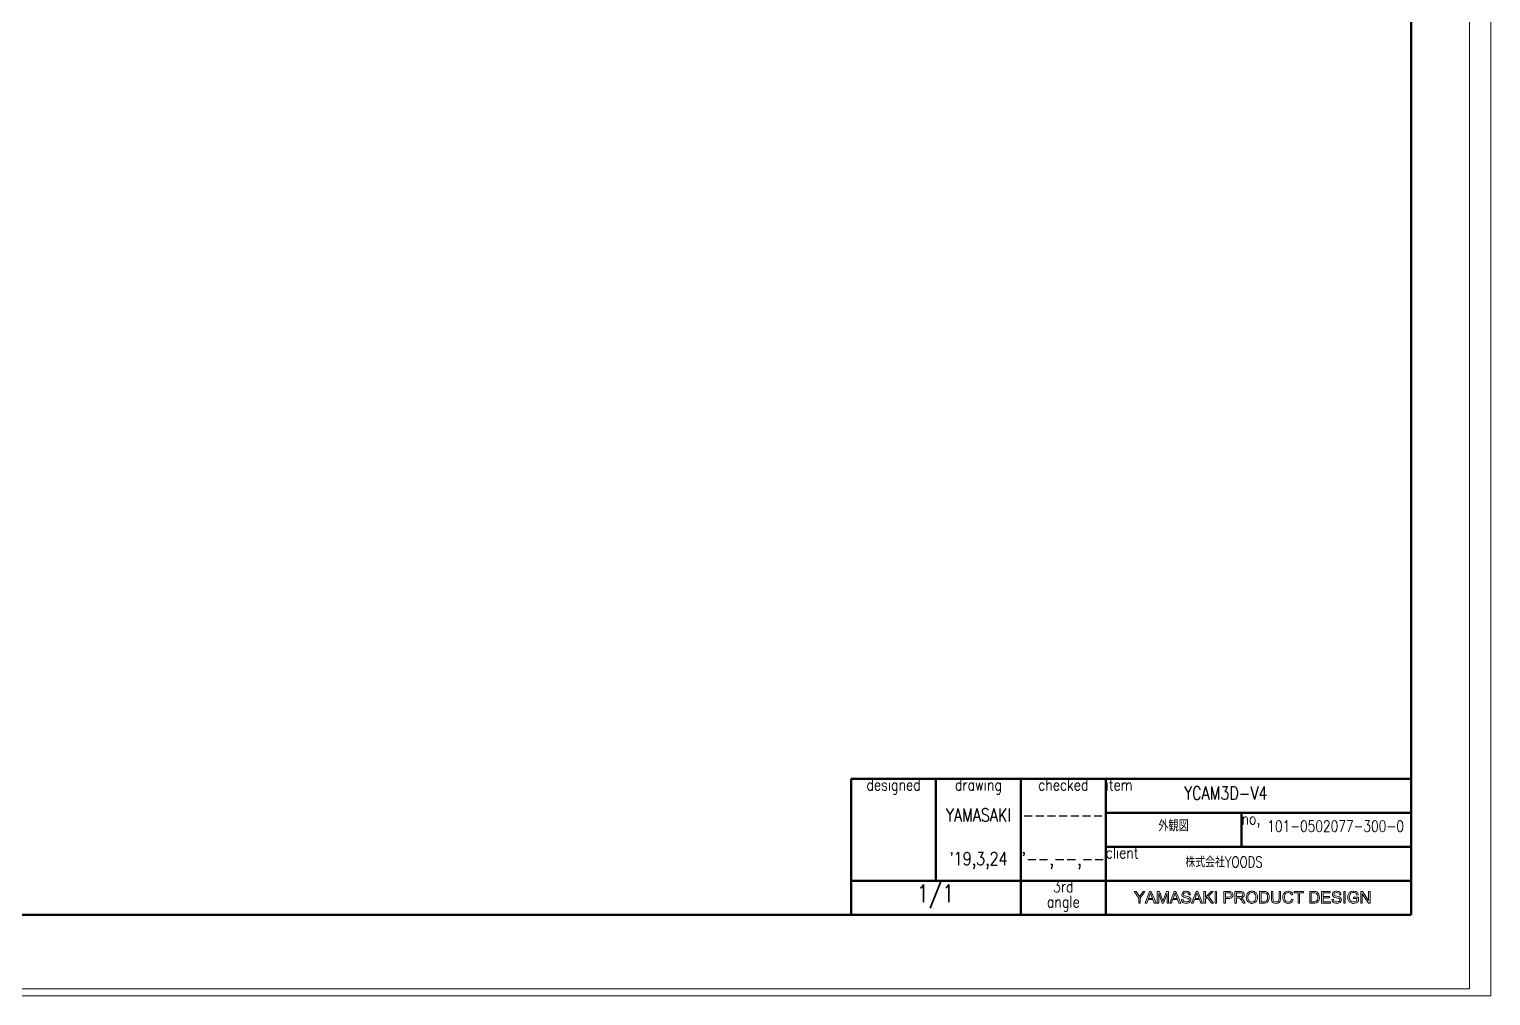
# Model space of a CAD drawing. Extents: x 1.13 to 10.18, y 0.79 to 7.14.
# Drawn here: x 5.657 to 10.183, y 0.794 to 3.786 of the extents above; entities that cross this region are included whole.
import ezdxf

# ---------------------------------------------------------------- set-up
doc = ezdxf.new("R2010")
doc.units = 0
doc.header["$MEASUREMENT"] = 0
doc.linetypes.add('BORDER', pattern=[22, 20, -1, 0, -1])
doc.layers.add('ﾚｲﾔｰ1', color=7, linetype='Continuous')
doc.styles.get("Standard").update_dxf_attribs({"font": 'txt', "bigfont": 'extfont'})

# ---------------------------------------------------------------- blocks, each defined once
blk = doc.blocks.new('CLUMP17')
at = {"layer": 'ﾚｲﾔｰ1', "lineweight": 50}
for p, q in [((2109.91, 968.99), (2127.41, 968.99)), ((2127.41, 968.99), (2144.91, 968.99)), ((2144.91, 968.99), (2162.41, 968.99)), ((2225.41, 968.99), (2162.41, 968.99))]:
    blk.add_line(p, q, dxfattribs=at)
blk = doc.blocks.new('CLUMP41')
at = {"layer": 'ﾚｲﾔｰ1', "lineweight": 50}
for p, q in [((2225.41, 1330.49), (2225.41, 940.99)), ((2225.41, 940.99), (1663.41, 940.99))]:
    blk.add_line(p, q, dxfattribs=at)
blk = doc.blocks.new('CLUMP42')
at = {"layer": 'ﾚｲﾔｰ1', "lineweight": 5}
for q in [(2237.41, 1345.74), (1643.41, 925.74)]:
    blk.add_line((2237.41, 925.74), q, dxfattribs=at)

msp = doc.modelspace()

# ---------------------------------------------------------------- linework, layer by layer
at = {"linetype": 'Continuous', "lineweight": 0}
msp.add_lwpolyline([(1.131417, 0.79375), (10.18275, 0.79375), (10.18275, 7.14375), (1.131417, 7.14375)], close=True, dxfattribs=at)
at = {"layer": 'ﾚｲﾔｰ1', "lineweight": 50, "ltscale": 0.015015}
for p, q in [((8.202047, 1.465076), (8.464802, 1.465076)), ((8.202047, 1.465076), (8.464802, 1.465076)), ((8.202047, 1.465076), (9.936227, 1.465076)), ((8.202047, 1.149771), (8.202047, 1.465076)), ((8.464802, 1.465076), (8.727556, 1.465076)), ((8.464802, 1.465076), (8.727556, 1.465076)), ((8.464802, 1.149771), (8.464802, 1.465076)), ((8.727556, 1.465076), (8.990311, 1.465076)), ((8.727556, 1.465076), (8.990311, 1.465076)), ((8.727556, 1.149771), (8.727556, 1.465076)), ((8.990311, 1.465076), (8.990311, 1.359974)), ((9.936227, 1.465076), (8.990311, 1.465076)), ((9.936227, 1.465076), (8.990311, 1.465076)), ((8.990311, 1.359974), (9.936227, 1.359974)), ((8.990311, 1.359974), (8.990311, 1.254872)), ((9.410718, 1.359974), (8.990311, 1.359974)), ((9.410718, 1.254872), (9.410718, 1.359974)), ((9.410718, 1.359974), (9.410718, 1.254872)), ((9.936227, 1.359974), (9.410718, 1.359974)), ((9.936227, 1.254872), (8.990311, 1.254872)), ((8.990311, 1.254872), (9.410718, 1.254872)), ((8.990311, 1.254872), (8.990311, 1.149771)), ((9.410718, 1.254872), (9.936227, 1.254872)), ((8.727556, 1.149771), (8.202047, 1.149771)), ((8.202047, 1.149771), (8.202047, 1.044669)), ((8.990311, 1.149771), (8.727556, 1.149771)), ((8.727556, 1.044669), (8.727556, 1.149771)), ((8.727556, 1.149771), (8.727556, 1.044669)), ((8.990311, 1.149771), (9.936227, 1.149771)), ((9.936227, 1.149771), (8.990311, 1.149771)), ((8.990311, 1.149771), (8.990311, 1.044669)), ((8.990311, 1.044669), (8.990311, 1.149771)), ((8.202047, 1.044669), (8.727556, 1.044669)), ((8.727556, 1.044669), (8.990311, 1.044669)), ((8.990311, 1.044669), (9.936227, 1.044669))]:
    msp.add_line(p, q, dxfattribs=at)
at = {"layer": 'ﾚｲﾔｰ1', "lineweight": 5, "ltscale": 0.015015}
for p, q in [((9.112349, 1.080398), (9.126327, 1.116795)), ((9.121461, 1.091422), (9.117464, 1.080398)), ((9.136681, 1.091422), (9.121461, 1.091422)), ((9.126327, 1.116795), (9.131517, 1.116795)), ((9.131517, 1.116795), (9.146414, 1.080398)), ((9.140927, 1.080398), (9.136681, 1.091422)), ((9.188623, 1.080398), (9.202601, 1.116795)), ((9.197735, 1.091422), (9.193737, 1.080398)), ((9.212955, 1.091422), (9.197735, 1.091422)), ((9.202601, 1.116795), (9.207791, 1.116795)), ((9.207791, 1.116795), (9.222688, 1.080398)), ((9.217201, 1.080398), (9.212955, 1.091422)), ((9.256455, 1.080398), (9.270433, 1.116795)), ((9.265567, 1.091422), (9.26157, 1.080398)), ((9.280787, 1.091422), (9.265567, 1.091422)), ((9.270433, 1.116795), (9.275623, 1.116795)), ((9.275623, 1.116795), (9.29052, 1.080398)), ((9.285033, 1.080398), (9.280787, 1.091422)), ((9.29417, 1.080398), (9.29417, 1.116795)), ((9.29417, 1.116795), (9.298986, 1.116795)), ((9.298986, 1.098745), (9.317062, 1.116795)), ((9.298986, 1.116795), (9.298986, 1.098745)), ((9.304945, 1.098819), (9.298986, 1.093011)), ((9.298986, 1.093011), (9.298986, 1.080398)), ((9.317906, 1.080398), (9.304945, 1.098819)), ((9.323592, 1.116795), (9.308322, 1.102047)), ((9.308322, 1.102047), (9.324262, 1.080398)), ((9.317062, 1.116795), (9.323592, 1.116795)), ((9.329104, 1.116795), (9.33392, 1.116795)), ((9.329104, 1.080398), (9.329104, 1.116795)), ((9.33392, 1.116795), (9.33392, 1.080398)), ((9.574165, 1.116795), (9.603016, 1.116795)), ((9.574165, 1.1125), (9.574165, 1.116795)), ((9.586157, 1.1125), (9.574165, 1.1125)), ((9.586157, 1.080398), (9.586157, 1.1125)), ((9.590974, 1.1125), (9.590974, 1.080398)), ((9.603016, 1.1125), (9.590974, 1.1125)), ((9.603016, 1.116795), (9.603016, 1.1125)), ((9.658905, 1.116795), (9.685224, 1.116795)), ((9.658905, 1.080398), (9.658905, 1.116795)), ((9.663722, 1.1125), (9.663722, 1.101352)), ((9.685224, 1.1125), (9.663722, 1.1125)), ((9.663722, 1.101352), (9.683858, 1.101352)), ((9.663722, 1.097081), (9.663722, 1.084693)), ((9.683858, 1.097081), (9.663722, 1.097081)), ((9.683858, 1.101352), (9.683858, 1.097081)), ((9.685224, 1.116795), (9.685224, 1.1125)), ((9.727457, 1.116795), (9.732274, 1.116795)), ((9.727457, 1.080398), (9.727457, 1.116795)), ((9.732274, 1.116795), (9.732274, 1.080398)), ((9.780268, 1.080398), (9.780268, 1.116795)), ((9.780268, 1.116795), (9.785209, 1.116795)), ((9.784886, 1.108999), (9.784886, 1.080398)), ((9.804004, 1.080398), (9.784886, 1.108999)), ((9.785209, 1.116795), (9.804327, 1.088219)), ((9.804327, 1.088219), (9.804327, 1.116795)), ((9.804327, 1.116795), (9.808945, 1.116795)), ((9.808945, 1.116795), (9.808945, 1.080398)), ((9.117464, 1.080398), (9.112349, 1.080398)), ((9.146414, 1.080398), (9.140927, 1.080398)), ((9.193737, 1.080398), (9.188623, 1.080398)), ((9.222688, 1.080398), (9.217201, 1.080398)), ((9.26157, 1.080398), (9.256455, 1.080398)), ((9.29052, 1.080398), (9.285033, 1.080398)), ((9.298986, 1.080398), (9.29417, 1.080398)), ((9.324262, 1.080398), (9.317906, 1.080398)), ((9.33392, 1.080398), (9.329104, 1.080398)), ((9.590974, 1.080398), (9.586157, 1.080398)), ((9.686068, 1.080398), (9.658905, 1.080398)), ((9.663722, 1.084693), (9.686068, 1.084693)), ((9.686068, 1.084693), (9.686068, 1.080398)), ((9.732274, 1.080398), (9.727457, 1.080398)), ((9.784886, 1.080398), (9.780268, 1.080398)), ((9.808945, 1.080398), (9.804004, 1.080398))]:
    msp.add_line(p, q, dxfattribs=at)
for points, knots in [([(9.092685, 1.080398), (9.092685, 1.080398), (9.092685, 1.095815), (9.092685, 1.095815), (9.092685, 1.095815), (9.078656, 1.116795), (9.078656, 1.116795), (9.078656, 1.116795), (9.084516, 1.116795), (9.084516, 1.116795), (9.084516, 1.116795), (9.091691, 1.105821), (9.091691, 1.105821), (9.093015, 1.103768), (9.094249, 1.101715), (9.095391, 1.099663), (9.096483, 1.101566), (9.097807, 1.103711), (9.099363, 1.106094), (9.099363, 1.106094), (9.106415, 1.116795), (9.106415, 1.116795), (9.106415, 1.116795), (9.112026, 1.116795), (9.112026, 1.116795), (9.112026, 1.116795), (9.097501, 1.095815), (9.097501, 1.095815), (9.097501, 1.095815), (9.097501, 1.080398), (9.097501, 1.080398), (9.097501, 1.080398), (9.092685, 1.080398), (9.092685, 1.080398)], [0, 0, 0, 0, 0.09090909, 0.09090909, 0.09090909, 0.18181818, 0.18181818, 0.18181818, 0.27272727, 0.27272727, 0.27272727, 0.36363636, 0.36363636, 0.36363636, 0.45454545, 0.45454545, 0.45454545, 0.54545455, 0.54545455, 0.54545455, 0.63636364, 0.63636364, 0.63636364, 0.72727273, 0.72727273, 0.72727273, 0.81818182, 0.81818182, 0.81818182, 0.90909091, 0.90909091, 0.90909091, 1, 1, 1, 1]), ([(9.122851, 1.095343), (9.122851, 1.095343), (9.135191, 1.095343), (9.135191, 1.095343), (9.135191, 1.095343), (9.131393, 1.105424), (9.131393, 1.105424), (9.130233, 1.108485), (9.129372, 1.111001), (9.12881, 1.112972), (9.128346, 1.110638), (9.127693, 1.108319), (9.126849, 1.10602), (9.126849, 1.10602), (9.122851, 1.095343), (9.122851, 1.095343)], [0, 0, 0, 0, 0.2, 0.2, 0.2, 0.4, 0.4, 0.4, 0.6, 0.6, 0.6, 0.8, 0.8, 0.8, 1, 1, 1, 1]), ([(9.150113, 1.080398), (9.150113, 1.080398), (9.150113, 1.116795), (9.150113, 1.116795), (9.150113, 1.116795), (9.157363, 1.116795), (9.157363, 1.116795), (9.157363, 1.116795), (9.165979, 1.091025), (9.165979, 1.091025), (9.166773, 1.088622), (9.167352, 1.086829), (9.167717, 1.085637), (9.16813, 1.086959), (9.168775, 1.088902), (9.169654, 1.091472), (9.169654, 1.091472), (9.178368, 1.116795), (9.178368, 1.116795), (9.178368, 1.116795), (9.184849, 1.116795), (9.184849, 1.116795), (9.184849, 1.116795), (9.184849, 1.080398), (9.184849, 1.080398), (9.184849, 1.080398), (9.180206, 1.080398), (9.180206, 1.080398), (9.180206, 1.080398), (9.180206, 1.110861), (9.180206, 1.110861), (9.180206, 1.110861), (9.169629, 1.080398), (9.169629, 1.080398), (9.169629, 1.080398), (9.165284, 1.080398), (9.165284, 1.080398), (9.165284, 1.080398), (9.154756, 1.111383), (9.154756, 1.111383), (9.154756, 1.111383), (9.154756, 1.080398), (9.154756, 1.080398), (9.154756, 1.080398), (9.150113, 1.080398), (9.150113, 1.080398)], [0, 0, 0, 0, 0.06666667, 0.06666667, 0.06666667, 0.13333333, 0.13333333, 0.13333333, 0.2, 0.2, 0.2, 0.26666667, 0.26666667, 0.26666667, 0.33333333, 0.33333333, 0.33333333, 0.4, 0.4, 0.4, 0.46666667, 0.46666667, 0.46666667, 0.53333333, 0.53333333, 0.53333333, 0.6, 0.6, 0.6, 0.66666667, 0.66666667, 0.66666667, 0.73333333, 0.73333333, 0.73333333, 0.8, 0.8, 0.8, 0.86666667, 0.86666667, 0.86666667, 0.93333333, 0.93333333, 0.93333333, 1, 1, 1, 1]), ([(9.199125, 1.095343), (9.199125, 1.095343), (9.211465, 1.095343), (9.211465, 1.095343), (9.211465, 1.095343), (9.207666, 1.105424), (9.207666, 1.105424), (9.206507, 1.108485), (9.205646, 1.111001), (9.205084, 1.112972), (9.20462, 1.110638), (9.203967, 1.108319), (9.203123, 1.10602), (9.203123, 1.10602), (9.199125, 1.095343), (9.199125, 1.095343)], [0, 0, 0, 0, 0.2, 0.2, 0.2, 0.4, 0.4, 0.4, 0.6, 0.6, 0.6, 0.8, 0.8, 0.8, 1, 1, 1, 1]), ([(9.224898, 1.092092), (9.224898, 1.092092), (9.229441, 1.092489), (9.229441, 1.092489), (9.229655, 1.090665), (9.230157, 1.089175), (9.230943, 1.088008), (9.231729, 1.086841), (9.23295, 1.085897), (9.234606, 1.085177), (9.23626, 1.084457), (9.238122, 1.084097), (9.240192, 1.084097), (9.242029, 1.084097), (9.243651, 1.08437), (9.245058, 1.084917), (9.246464, 1.085463), (9.247512, 1.086208), (9.248199, 1.087164), (9.248885, 1.088113), (9.24923, 1.08915), (9.24923, 1.09028), (9.24923, 1.091422), (9.248898, 1.092415), (9.248237, 1.093272), (9.247574, 1.094122), (9.246481, 1.094837), (9.244959, 1.095418), (9.243982, 1.095798), (9.241821, 1.096389), (9.238479, 1.097193), (9.235135, 1.097995), (9.232793, 1.098753), (9.231452, 1.099465), (9.229714, 1.100374), (9.228419, 1.101504), (9.227567, 1.102854), (9.226713, 1.104202), (9.226288, 1.105712), (9.226288, 1.107385), (9.226288, 1.109222), (9.226809, 1.110939), (9.227852, 1.112537), (9.228895, 1.114134), (9.230417, 1.115346), (9.232421, 1.116175), (9.234422, 1.117002), (9.236649, 1.117416), (9.2391, 1.117416), (9.241797, 1.117416), (9.244177, 1.116981), (9.246238, 1.116112), (9.248299, 1.115243), (9.249883, 1.113965), (9.250993, 1.112276), (9.252101, 1.110588), (9.252696, 1.108676), (9.25278, 1.106541), (9.25278, 1.106541), (9.248162, 1.106193), (9.248162, 1.106193), (9.247914, 1.108493), (9.247073, 1.110231), (9.245642, 1.111407), (9.24421, 1.112582), (9.242095, 1.11317), (9.239298, 1.11317), (9.236384, 1.11317), (9.234261, 1.112636), (9.23293, 1.111569), (9.231597, 1.110501), (9.230931, 1.109213), (9.230931, 1.107708), (9.230931, 1.1064), (9.231403, 1.105324), (9.232346, 1.10448), (9.233273, 1.103636), (9.235693, 1.10277), (9.239609, 1.101886), (9.243522, 1.101), (9.246208, 1.100225), (9.247665, 1.099564), (9.249784, 1.098586), (9.251348, 1.09735), (9.252358, 1.095852), (9.253367, 1.094353), (9.253873, 1.092626), (9.253873, 1.090677), (9.253873, 1.08874), (9.253317, 1.086915), (9.252209, 1.085202), (9.2511, 1.083489), (9.249506, 1.082155), (9.24743, 1.081205), (9.245352, 1.080252), (9.243013, 1.079777), (9.240415, 1.079777), (9.237121, 1.079777), (9.23436, 1.080255), (9.232135, 1.081217), (9.229908, 1.082173), (9.228163, 1.083619), (9.226896, 1.08555), (9.22563, 1.087474), (9.224963, 1.089659), (9.224898, 1.092092)], [0, 0, 0, 0, 0.02857143, 0.02857143, 0.02857143, 0.05714286, 0.05714286, 0.05714286, 0.08571429, 0.08571429, 0.08571429, 0.11428571, 0.11428571, 0.11428571, 0.14285714, 0.14285714, 0.14285714, 0.17142857, 0.17142857, 0.17142857, 0.2, 0.2, 0.2, 0.22857143, 0.22857143, 0.22857143, 0.25714286, 0.25714286, 0.25714286, 0.28571429, 0.28571429, 0.28571429, 0.31428571, 0.31428571, 0.31428571, 0.34285714, 0.34285714, 0.34285714, 0.37142857, 0.37142857, 0.37142857, 0.4, 0.4, 0.4, 0.42857143, 0.42857143, 0.42857143, 0.45714286, 0.45714286, 0.45714286, 0.48571429, 0.48571429, 0.48571429, 0.51428571, 0.51428571, 0.51428571, 0.54285714, 0.54285714, 0.54285714, 0.57142857, 0.57142857, 0.57142857, 0.6, 0.6, 0.6, 0.62857143, 0.62857143, 0.62857143, 0.65714286, 0.65714286, 0.65714286, 0.68571429, 0.68571429, 0.68571429, 0.71428571, 0.71428571, 0.71428571, 0.74285714, 0.74285714, 0.74285714, 0.77142857, 0.77142857, 0.77142857, 0.8, 0.8, 0.8, 0.82857143, 0.82857143, 0.82857143, 0.85714286, 0.85714286, 0.85714286, 0.88571429, 0.88571429, 0.88571429, 0.91428571, 0.91428571, 0.91428571, 0.94285714, 0.94285714, 0.94285714, 0.97142857, 0.97142857, 0.97142857, 1, 1, 1, 1]), ([(9.266957, 1.095343), (9.266957, 1.095343), (9.279297, 1.095343), (9.279297, 1.095343), (9.279297, 1.095343), (9.275498, 1.105424), (9.275498, 1.105424), (9.274339, 1.108485), (9.273478, 1.111001), (9.272916, 1.112972), (9.272452, 1.110638), (9.271799, 1.108319), (9.270955, 1.10602), (9.270955, 1.10602), (9.266957, 1.095343), (9.266957, 1.095343)], [0, 0, 0, 0, 0.2, 0.2, 0.2, 0.4, 0.4, 0.4, 0.6, 0.6, 0.6, 0.8, 0.8, 0.8, 1, 1, 1, 1]), ([(9.356539, 1.080398), (9.356539, 1.080398), (9.356539, 1.116795), (9.356539, 1.116795), (9.356539, 1.116795), (9.37027, 1.116795), (9.37027, 1.116795), (9.372686, 1.116795), (9.374531, 1.116679), (9.375807, 1.116448), (9.377594, 1.11615), (9.379092, 1.115582), (9.380301, 1.114747), (9.381508, 1.11391), (9.382481, 1.112739), (9.383218, 1.111234), (9.383953, 1.109727), (9.384323, 1.108071), (9.384323, 1.106268), (9.384323, 1.103172), (9.383337, 1.100553), (9.381368, 1.09841), (9.379397, 1.096265), (9.375839, 1.095194), (9.370692, 1.095194), (9.370692, 1.095194), (9.361356, 1.095194), (9.361356, 1.095194), (9.361356, 1.095194), (9.361356, 1.080398), (9.361356, 1.080398), (9.361356, 1.080398), (9.356539, 1.080398), (9.356539, 1.080398)], [0, 0, 0, 0, 0.09090909, 0.09090909, 0.09090909, 0.18181818, 0.18181818, 0.18181818, 0.27272727, 0.27272727, 0.27272727, 0.36363636, 0.36363636, 0.36363636, 0.45454545, 0.45454545, 0.45454545, 0.54545455, 0.54545455, 0.54545455, 0.63636364, 0.63636364, 0.63636364, 0.72727273, 0.72727273, 0.72727273, 0.81818182, 0.81818182, 0.81818182, 0.90909091, 0.90909091, 0.90909091, 1, 1, 1, 1]), ([(9.361356, 1.09949), (9.361356, 1.09949), (9.370766, 1.09949), (9.370766, 1.09949), (9.373878, 1.09949), (9.376087, 1.100068), (9.377396, 1.101228), (9.378702, 1.102385), (9.379357, 1.104016), (9.379357, 1.106119), (9.379357, 1.107641), (9.378972, 1.108945), (9.378203, 1.110029), (9.377433, 1.111113), (9.376418, 1.11183), (9.375161, 1.112177), (9.374349, 1.112391), (9.372852, 1.1125), (9.370667, 1.1125), (9.370667, 1.1125), (9.361356, 1.1125), (9.361356, 1.1125), (9.361356, 1.1125), (9.361356, 1.09949), (9.361356, 1.09949)], [0, 0, 0, 0, 0.125, 0.125, 0.125, 0.25, 0.25, 0.25, 0.375, 0.375, 0.375, 0.5, 0.5, 0.5, 0.625, 0.625, 0.625, 0.75, 0.75, 0.75, 0.875, 0.875, 0.875, 1, 1, 1, 1]), ([(9.39053, 1.080398), (9.39053, 1.080398), (9.39053, 1.116795), (9.39053, 1.116795), (9.39053, 1.116795), (9.40667, 1.116795), (9.40667, 1.116795), (9.40991, 1.116795), (9.412381, 1.116468), (9.414069, 1.115815), (9.415758, 1.11516), (9.417104, 1.114005), (9.418116, 1.112351), (9.419122, 1.110695), (9.419631, 1.108866), (9.419631, 1.106864), (9.419631, 1.104282), (9.418793, 1.102104), (9.417123, 1.100334), (9.415447, 1.098562), (9.412865, 1.097437), (9.409377, 1.096957), (9.410649, 1.096344), (9.411617, 1.09574), (9.412281, 1.095145), (9.413684, 1.093854), (9.415019, 1.092241), (9.416279, 1.090305), (9.416279, 1.090305), (9.42261, 1.080398), (9.42261, 1.080398), (9.42261, 1.080398), (9.416552, 1.080398), (9.416552, 1.080398), (9.416552, 1.080398), (9.411735, 1.087971), (9.411735, 1.087971), (9.410326, 1.090156), (9.409165, 1.091825), (9.408259, 1.092986), (9.407347, 1.094142), (9.406534, 1.094954), (9.405814, 1.095418), (9.405094, 1.09588), (9.404361, 1.096203), (9.403616, 1.096386), (9.40307, 1.096501), (9.402176, 1.09656), (9.400935, 1.09656), (9.400935, 1.09656), (9.395347, 1.09656), (9.395347, 1.09656), (9.395347, 1.09656), (9.395347, 1.080398), (9.395347, 1.080398), (9.395347, 1.080398), (9.39053, 1.080398), (9.39053, 1.080398)], [0, 0, 0, 0, 0.05263158, 0.05263158, 0.05263158, 0.10526316, 0.10526316, 0.10526316, 0.15789474, 0.15789474, 0.15789474, 0.21052632, 0.21052632, 0.21052632, 0.26315789, 0.26315789, 0.26315789, 0.31578947, 0.31578947, 0.31578947, 0.36842105, 0.36842105, 0.36842105, 0.42105263, 0.42105263, 0.42105263, 0.47368421, 0.47368421, 0.47368421, 0.52631579, 0.52631579, 0.52631579, 0.57894737, 0.57894737, 0.57894737, 0.63157895, 0.63157895, 0.63157895, 0.68421053, 0.68421053, 0.68421053, 0.73684211, 0.73684211, 0.73684211, 0.78947368, 0.78947368, 0.78947368, 0.84210526, 0.84210526, 0.84210526, 0.89473684, 0.89473684, 0.89473684, 0.94736842, 0.94736842, 0.94736842, 1, 1, 1, 1]), ([(9.395347, 1.100731), (9.395347, 1.100731), (9.405702, 1.100731), (9.405702, 1.100731), (9.407899, 1.100731), (9.409625, 1.100958), (9.410866, 1.101414), (9.412108, 1.101869), (9.413051, 1.102596), (9.413697, 1.103599), (9.414342, 1.1046), (9.414665, 1.105688), (9.414665, 1.106864), (9.414665, 1.108585), (9.414038, 1.11), (9.41279, 1.111109), (9.411537, 1.112217), (9.409563, 1.112773), (9.406869, 1.112773), (9.406869, 1.112773), (9.395347, 1.112773), (9.395347, 1.112773), (9.395347, 1.112773), (9.395347, 1.100731), (9.395347, 1.100731)], [0, 0, 0, 0, 0.125, 0.125, 0.125, 0.25, 0.25, 0.25, 0.375, 0.375, 0.375, 0.5, 0.5, 0.5, 0.625, 0.625, 0.625, 0.75, 0.75, 0.75, 0.875, 0.875, 0.875, 1, 1, 1, 1]), ([(9.425714, 1.098124), (9.425714, 1.104165), (9.427334, 1.108895), (9.43058, 1.112314), (9.43382, 1.115731), (9.43801, 1.117441), (9.443144, 1.117441), (9.446502, 1.117441), (9.449531, 1.116637), (9.452231, 1.115032), (9.454925, 1.113426), (9.456986, 1.111187), (9.458401, 1.108316), (9.459816, 1.105444), (9.460524, 1.102187), (9.460524, 1.098546), (9.460524, 1.094854), (9.459779, 1.091552), (9.458289, 1.088641), (9.456799, 1.085724), (9.454689, 1.08352), (9.451958, 1.082024), (9.449227, 1.080522), (9.446278, 1.079777), (9.443119, 1.079777), (9.439692, 1.079777), (9.436626, 1.080603), (9.433932, 1.08226), (9.431232, 1.083911), (9.42919, 1.086171), (9.427799, 1.089038), (9.426409, 1.0919), (9.425714, 1.094929), (9.425714, 1.098124)], [0, 0, 0, 0, 0.09090909, 0.09090909, 0.09090909, 0.18181818, 0.18181818, 0.18181818, 0.27272727, 0.27272727, 0.27272727, 0.36363636, 0.36363636, 0.36363636, 0.45454545, 0.45454545, 0.45454545, 0.54545455, 0.54545455, 0.54545455, 0.63636364, 0.63636364, 0.63636364, 0.72727273, 0.72727273, 0.72727273, 0.81818182, 0.81818182, 0.81818182, 0.90909091, 0.90909091, 0.90909091, 1, 1, 1, 1]), ([(9.43068, 1.09805), (9.43068, 1.093663), (9.431859, 1.090205), (9.434218, 1.087685), (9.436576, 1.085159), (9.439531, 1.083899), (9.443094, 1.083899), (9.446719, 1.083899), (9.449698, 1.085171), (9.452045, 1.087722), (9.454385, 1.090267), (9.455558, 1.093886), (9.455558, 1.098571), (9.455558, 1.101533), (9.455055, 1.10412), (9.454056, 1.10633), (9.45305, 1.10854), (9.451585, 1.110253), (9.449661, 1.111469), (9.447731, 1.112686), (9.445564, 1.113294), (9.443168, 1.113294), (9.439754, 1.113294), (9.436825, 1.112123), (9.434367, 1.109781), (9.431909, 1.107438), (9.43068, 1.103527), (9.43068, 1.09805)], [0, 0, 0, 0, 0.11111111, 0.11111111, 0.11111111, 0.22222222, 0.22222222, 0.22222222, 0.33333333, 0.33333333, 0.33333333, 0.44444444, 0.44444444, 0.44444444, 0.55555556, 0.55555556, 0.55555556, 0.66666667, 0.66666667, 0.66666667, 0.77777778, 0.77777778, 0.77777778, 0.88888889, 0.88888889, 0.88888889, 1, 1, 1, 1]), ([(9.466731, 1.080398), (9.466731, 1.080398), (9.466731, 1.116795), (9.466731, 1.116795), (9.466731, 1.116795), (9.479269, 1.116795), (9.479269, 1.116795), (9.4821, 1.116795), (9.48426, 1.116621), (9.48575, 1.116274), (9.487835, 1.115793), (9.489611, 1.114924), (9.491088, 1.113667), (9.493006, 1.112044), (9.49444, 1.10997), (9.495396, 1.107447), (9.496345, 1.104922), (9.496823, 1.102038), (9.496823, 1.098794), (9.496823, 1.096029), (9.496501, 1.093582), (9.495855, 1.091447), (9.495209, 1.089311), (9.494378, 1.087542), (9.493372, 1.086146), (9.49236, 1.084743), (9.491255, 1.083644), (9.490057, 1.082844), (9.488853, 1.082037), (9.487407, 1.081428), (9.485712, 1.081019), (9.484012, 1.080603), (9.482063, 1.080398), (9.479865, 1.080398), (9.479865, 1.080398), (9.466731, 1.080398), (9.466731, 1.080398)], [0, 0, 0, 0, 0.08333333, 0.08333333, 0.08333333, 0.16666667, 0.16666667, 0.16666667, 0.25, 0.25, 0.25, 0.33333333, 0.33333333, 0.33333333, 0.41666667, 0.41666667, 0.41666667, 0.5, 0.5, 0.5, 0.58333333, 0.58333333, 0.58333333, 0.66666667, 0.66666667, 0.66666667, 0.75, 0.75, 0.75, 0.83333333, 0.83333333, 0.83333333, 0.91666667, 0.91666667, 0.91666667, 1, 1, 1, 1]), ([(9.471548, 1.084693), (9.471548, 1.084693), (9.479319, 1.084693), (9.479319, 1.084693), (9.481715, 1.084693), (9.483602, 1.084917), (9.484968, 1.085364), (9.486333, 1.085811), (9.487419, 1.086437), (9.488233, 1.087251), (9.489375, 1.088393), (9.490262, 1.089926), (9.490902, 1.091856), (9.491535, 1.093782), (9.491858, 1.096121), (9.491858, 1.098869), (9.491858, 1.102675), (9.491231, 1.105601), (9.489983, 1.107646), (9.488729, 1.10969), (9.487215, 1.11106), (9.485427, 1.111755), (9.484136, 1.112252), (9.482056, 1.1125), (9.479195, 1.1125), (9.479195, 1.1125), (9.471548, 1.1125), (9.471548, 1.1125), (9.471548, 1.1125), (9.471548, 1.084693), (9.471548, 1.084693)], [0, 0, 0, 0, 0.1, 0.1, 0.1, 0.2, 0.2, 0.2, 0.3, 0.3, 0.3, 0.4, 0.4, 0.4, 0.5, 0.5, 0.5, 0.6, 0.6, 0.6, 0.7, 0.7, 0.7, 0.8, 0.8, 0.8, 0.9, 0.9, 0.9, 1, 1, 1, 1]), ([(9.527338, 1.116795), (9.527338, 1.116795), (9.532155, 1.116795), (9.532155, 1.116795), (9.532155, 1.116795), (9.532155, 1.095765), (9.532155, 1.095765), (9.532155, 1.092105), (9.531739, 1.0892), (9.530913, 1.087052), (9.530081, 1.084898), (9.528592, 1.083148), (9.526432, 1.081801), (9.524271, 1.080448), (9.521435, 1.079777), (9.517928, 1.079777), (9.514514, 1.079777), (9.511727, 1.080364), (9.50956, 1.08154), (9.507388, 1.082713), (9.505842, 1.084414), (9.504917, 1.086642), (9.503986, 1.088864), (9.503527, 1.091906), (9.503527, 1.095765), (9.503527, 1.095765), (9.503527, 1.116795), (9.503527, 1.116795), (9.503527, 1.116795), (9.508344, 1.116795), (9.508344, 1.116795), (9.508344, 1.116795), (9.508344, 1.09579), (9.508344, 1.09579), (9.508344, 1.092626), (9.508636, 1.090298), (9.509225, 1.088802), (9.509809, 1.0873), (9.510821, 1.086146), (9.512254, 1.085339), (9.513682, 1.084526), (9.515432, 1.084122), (9.517506, 1.084122), (9.521044, 1.084122), (9.52357, 1.084923), (9.525078, 1.086531), (9.526581, 1.088132), (9.527338, 1.091223), (9.527338, 1.09579), (9.527338, 1.09579), (9.527338, 1.116795), (9.527338, 1.116795)], [0, 0, 0, 0, 0.05882353, 0.05882353, 0.05882353, 0.11764706, 0.11764706, 0.11764706, 0.17647059, 0.17647059, 0.17647059, 0.23529412, 0.23529412, 0.23529412, 0.29411765, 0.29411765, 0.29411765, 0.35294118, 0.35294118, 0.35294118, 0.41176471, 0.41176471, 0.41176471, 0.47058824, 0.47058824, 0.47058824, 0.52941176, 0.52941176, 0.52941176, 0.58823529, 0.58823529, 0.58823529, 0.64705882, 0.64705882, 0.64705882, 0.70588235, 0.70588235, 0.70588235, 0.76470588, 0.76470588, 0.76470588, 0.82352941, 0.82352941, 0.82352941, 0.88235294, 0.88235294, 0.88235294, 0.94117647, 0.94117647, 0.94117647, 1, 1, 1, 1]), ([(9.566145, 1.09316), (9.566145, 1.09316), (9.570962, 1.091943), (9.570962, 1.091943), (9.56995, 1.087983), (9.568131, 1.084966), (9.565512, 1.082893), (9.562886, 1.080814), (9.559677, 1.079777), (9.555891, 1.079777), (9.551968, 1.079777), (9.548777, 1.080572), (9.546319, 1.082173), (9.543861, 1.083768), (9.541987, 1.086084), (9.540708, 1.089113), (9.539423, 1.092142), (9.538784, 1.095393), (9.538784, 1.098869), (9.538784, 1.102658), (9.539504, 1.105965), (9.540956, 1.108788), (9.542403, 1.111609), (9.544463, 1.113754), (9.547139, 1.115219), (9.549808, 1.116684), (9.55275, 1.117416), (9.555965, 1.117416), (9.559603, 1.117416), (9.562669, 1.116488), (9.565152, 1.114635), (9.567635, 1.112781), (9.56936, 1.110174), (9.570341, 1.106814), (9.570341, 1.106814), (9.565599, 1.105697), (9.565599, 1.105697), (9.564755, 1.108344), (9.563526, 1.110273), (9.561924, 1.111482), (9.560317, 1.112689), (9.558299, 1.113294), (9.555866, 1.113294), (9.553067, 1.113294), (9.550726, 1.112624), (9.548852, 1.111283), (9.546971, 1.109943), (9.545649, 1.108142), (9.544892, 1.105883), (9.544128, 1.103624), (9.54375, 1.101293), (9.54375, 1.098894), (9.54375, 1.095798), (9.544197, 1.093098), (9.545103, 1.090789), (9.546003, 1.08848), (9.547406, 1.086754), (9.549311, 1.085612), (9.551211, 1.08447), (9.553271, 1.083899), (9.555494, 1.083899), (9.558188, 1.083899), (9.560472, 1.084675), (9.562346, 1.086233), (9.564215, 1.087784), (9.565481, 1.090094), (9.566145, 1.09316)], [0, 0, 0, 0, 0.04545455, 0.04545455, 0.04545455, 0.09090909, 0.09090909, 0.09090909, 0.13636364, 0.13636364, 0.13636364, 0.18181818, 0.18181818, 0.18181818, 0.22727273, 0.22727273, 0.22727273, 0.27272727, 0.27272727, 0.27272727, 0.31818182, 0.31818182, 0.31818182, 0.36363636, 0.36363636, 0.36363636, 0.40909091, 0.40909091, 0.40909091, 0.45454545, 0.45454545, 0.45454545, 0.5, 0.5, 0.5, 0.54545455, 0.54545455, 0.54545455, 0.59090909, 0.59090909, 0.59090909, 0.63636364, 0.63636364, 0.63636364, 0.68181818, 0.68181818, 0.68181818, 0.72727273, 0.72727273, 0.72727273, 0.77272727, 0.77272727, 0.77272727, 0.81818182, 0.81818182, 0.81818182, 0.86363636, 0.86363636, 0.86363636, 0.90909091, 0.90909091, 0.90909091, 0.95454545, 0.95454545, 0.95454545, 1, 1, 1, 1]), ([(9.622084, 1.080398), (9.622084, 1.080398), (9.622084, 1.116795), (9.622084, 1.116795), (9.622084, 1.116795), (9.634623, 1.116795), (9.634623, 1.116795), (9.637453, 1.116795), (9.639613, 1.116621), (9.641103, 1.116274), (9.643189, 1.115793), (9.644964, 1.114924), (9.646441, 1.113667), (9.648359, 1.112044), (9.649793, 1.10997), (9.650749, 1.107447), (9.651699, 1.104922), (9.652177, 1.102038), (9.652177, 1.098794), (9.652177, 1.096029), (9.651854, 1.093582), (9.651208, 1.091447), (9.650563, 1.089311), (9.649731, 1.087542), (9.648725, 1.086146), (9.647714, 1.084743), (9.646609, 1.083644), (9.645411, 1.082844), (9.644207, 1.082037), (9.64276, 1.081428), (9.641066, 1.081019), (9.639365, 1.080603), (9.637416, 1.080398), (9.635219, 1.080398), (9.635219, 1.080398), (9.622084, 1.080398), (9.622084, 1.080398)], [0, 0, 0, 0, 0.08333333, 0.08333333, 0.08333333, 0.16666667, 0.16666667, 0.16666667, 0.25, 0.25, 0.25, 0.33333333, 0.33333333, 0.33333333, 0.41666667, 0.41666667, 0.41666667, 0.5, 0.5, 0.5, 0.58333333, 0.58333333, 0.58333333, 0.66666667, 0.66666667, 0.66666667, 0.75, 0.75, 0.75, 0.83333333, 0.83333333, 0.83333333, 0.91666667, 0.91666667, 0.91666667, 1, 1, 1, 1]), ([(9.626901, 1.084693), (9.626901, 1.084693), (9.634672, 1.084693), (9.634672, 1.084693), (9.637068, 1.084693), (9.638955, 1.084917), (9.640321, 1.085364), (9.641687, 1.085811), (9.642773, 1.086437), (9.643586, 1.087251), (9.644728, 1.088393), (9.645616, 1.089926), (9.646255, 1.091856), (9.646888, 1.093782), (9.647211, 1.096121), (9.647211, 1.098869), (9.647211, 1.102675), (9.646584, 1.105601), (9.645336, 1.107646), (9.644083, 1.10969), (9.642568, 1.11106), (9.64078, 1.111755), (9.639489, 1.112252), (9.63741, 1.1125), (9.634548, 1.1125), (9.634548, 1.1125), (9.626901, 1.1125), (9.626901, 1.1125), (9.626901, 1.1125), (9.626901, 1.084693), (9.626901, 1.084693)], [0, 0, 0, 0, 0.1, 0.1, 0.1, 0.2, 0.2, 0.2, 0.3, 0.3, 0.3, 0.4, 0.4, 0.4, 0.5, 0.5, 0.5, 0.6, 0.6, 0.6, 0.7, 0.7, 0.7, 0.8, 0.8, 0.8, 0.9, 0.9, 0.9, 1, 1, 1, 1]), ([(9.691083, 1.092092), (9.691083, 1.092092), (9.695627, 1.092489), (9.695627, 1.092489), (9.695838, 1.090665), (9.696341, 1.089175), (9.697129, 1.088008), (9.697911, 1.086841), (9.699134, 1.085897), (9.700791, 1.085177), (9.702442, 1.084457), (9.704305, 1.084097), (9.706378, 1.084097), (9.708215, 1.084097), (9.709835, 1.08437), (9.711244, 1.084917), (9.712647, 1.085463), (9.713696, 1.086208), (9.714385, 1.087164), (9.715068, 1.088113), (9.715415, 1.08915), (9.715415, 1.09028), (9.715415, 1.091422), (9.71508, 1.092415), (9.714422, 1.093272), (9.713758, 1.094122), (9.712666, 1.094837), (9.711145, 1.095418), (9.710164, 1.095798), (9.708004, 1.096389), (9.704665, 1.097193), (9.701319, 1.097995), (9.698979, 1.098753), (9.697638, 1.099465), (9.6959, 1.100374), (9.694603, 1.101504), (9.693752, 1.102854), (9.692896, 1.104202), (9.692474, 1.105712), (9.692474, 1.107385), (9.692474, 1.109222), (9.692995, 1.110939), (9.694038, 1.112537), (9.695081, 1.114134), (9.696601, 1.115346), (9.698606, 1.116175), (9.700605, 1.117002), (9.702833, 1.117416), (9.705285, 1.117416), (9.707979, 1.117416), (9.710363, 1.116981), (9.712424, 1.116112), (9.714484, 1.115243), (9.716067, 1.113965), (9.717178, 1.112276), (9.718283, 1.110588), (9.718879, 1.108676), (9.718966, 1.106541), (9.718966, 1.106541), (9.714348, 1.106193), (9.714348, 1.106193), (9.7141, 1.108493), (9.713255, 1.110231), (9.711828, 1.111407), (9.710394, 1.112582), (9.708277, 1.11317), (9.705484, 1.11317), (9.702567, 1.11317), (9.700444, 1.112636), (9.699115, 1.111569), (9.697781, 1.110501), (9.697117, 1.109213), (9.697117, 1.107708), (9.697117, 1.1064), (9.697588, 1.105324), (9.698532, 1.10448), (9.699457, 1.103636), (9.701878, 1.10277), (9.705794, 1.101886), (9.709705, 1.101), (9.712393, 1.100225), (9.713851, 1.099564), (9.715968, 1.098586), (9.717532, 1.09735), (9.718544, 1.095852), (9.719549, 1.094353), (9.720058, 1.092626), (9.720058, 1.090677), (9.720058, 1.08874), (9.7195, 1.086915), (9.718395, 1.085202), (9.717284, 1.083489), (9.715689, 1.082155), (9.713615, 1.081205), (9.711536, 1.080252), (9.709196, 1.079777), (9.706601, 1.079777), (9.703305, 1.079777), (9.700543, 1.080255), (9.698321, 1.081217), (9.696092, 1.082173), (9.694348, 1.083619), (9.693082, 1.08555), (9.691816, 1.087474), (9.691145, 1.089659), (9.691083, 1.092092)], [0, 0, 0, 0, 0.02857143, 0.02857143, 0.02857143, 0.05714286, 0.05714286, 0.05714286, 0.08571429, 0.08571429, 0.08571429, 0.11428571, 0.11428571, 0.11428571, 0.14285714, 0.14285714, 0.14285714, 0.17142857, 0.17142857, 0.17142857, 0.2, 0.2, 0.2, 0.22857143, 0.22857143, 0.22857143, 0.25714286, 0.25714286, 0.25714286, 0.28571429, 0.28571429, 0.28571429, 0.31428571, 0.31428571, 0.31428571, 0.34285714, 0.34285714, 0.34285714, 0.37142857, 0.37142857, 0.37142857, 0.4, 0.4, 0.4, 0.42857143, 0.42857143, 0.42857143, 0.45714286, 0.45714286, 0.45714286, 0.48571429, 0.48571429, 0.48571429, 0.51428571, 0.51428571, 0.51428571, 0.54285714, 0.54285714, 0.54285714, 0.57142857, 0.57142857, 0.57142857, 0.6, 0.6, 0.6, 0.62857143, 0.62857143, 0.62857143, 0.65714286, 0.65714286, 0.65714286, 0.68571429, 0.68571429, 0.68571429, 0.71428571, 0.71428571, 0.71428571, 0.74285714, 0.74285714, 0.74285714, 0.77142857, 0.77142857, 0.77142857, 0.8, 0.8, 0.8, 0.82857143, 0.82857143, 0.82857143, 0.85714286, 0.85714286, 0.85714286, 0.88571429, 0.88571429, 0.88571429, 0.91428571, 0.91428571, 0.91428571, 0.94285714, 0.94285714, 0.94285714, 0.97142857, 0.97142857, 0.97142857, 1, 1, 1, 1]), ([(9.757798, 1.094673), (9.757798, 1.094673), (9.757798, 1.098943), (9.757798, 1.098943), (9.757798, 1.098943), (9.773217, 1.098968), (9.773217, 1.098968), (9.773217, 1.098968), (9.773217, 1.085463), (9.773217, 1.085463), (9.770846, 1.083576), (9.768406, 1.082155), (9.765892, 1.081205), (9.763372, 1.080252), (9.76079, 1.079777), (9.758146, 1.079777), (9.75457, 1.079777), (9.751318, 1.080541), (9.7484, 1.082074), (9.745477, 1.083601), (9.743273, 1.085817), (9.741784, 1.088716), (9.740294, 1.091608), (9.739549, 1.094847), (9.739549, 1.098422), (9.739549, 1.101963), (9.740288, 1.10527), (9.741771, 1.108341), (9.743248, 1.111411), (9.745384, 1.113692), (9.748165, 1.115181), (9.750945, 1.116671), (9.754148, 1.117416), (9.757773, 1.117416), (9.760405, 1.117416), (9.762782, 1.116989), (9.764912, 1.116137), (9.767034, 1.115284), (9.768704, 1.114097), (9.769915, 1.112574), (9.771119, 1.111051), (9.772037, 1.109064), (9.77267, 1.106615), (9.77267, 1.106615), (9.768325, 1.105424), (9.768325, 1.105424), (9.767779, 1.107277), (9.767096, 1.108734), (9.76629, 1.109794), (9.765476, 1.110852), (9.764316, 1.111701), (9.762813, 1.112338), (9.761305, 1.112975), (9.759635, 1.113294), (9.757798, 1.113294), (9.755595, 1.113294), (9.753689, 1.112959), (9.752087, 1.112289), (9.75048, 1.111618), (9.749183, 1.110737), (9.748202, 1.109645), (9.747215, 1.108552), (9.746451, 1.107351), (9.745905, 1.106044), (9.744974, 1.103793), (9.744515, 1.101352), (9.744515, 1.09872), (9.744515, 1.095475), (9.745073, 1.092763), (9.746191, 1.090578), (9.747308, 1.088393), (9.748934, 1.086766), (9.75107, 1.085711), (9.753205, 1.08465), (9.75547, 1.084122), (9.757873, 1.084122), (9.759958, 1.084122), (9.761994, 1.084519), (9.76398, 1.085326), (9.765967, 1.086127), (9.767469, 1.086984), (9.768499, 1.087896), (9.768499, 1.087896), (9.768499, 1.094673), (9.768499, 1.094673), (9.768499, 1.094673), (9.757798, 1.094673), (9.757798, 1.094673)], [0, 0, 0, 0, 0.03448276, 0.03448276, 0.03448276, 0.06896552, 0.06896552, 0.06896552, 0.10344828, 0.10344828, 0.10344828, 0.13793103, 0.13793103, 0.13793103, 0.17241379, 0.17241379, 0.17241379, 0.20689655, 0.20689655, 0.20689655, 0.24137931, 0.24137931, 0.24137931, 0.27586207, 0.27586207, 0.27586207, 0.31034483, 0.31034483, 0.31034483, 0.34482759, 0.34482759, 0.34482759, 0.37931034, 0.37931034, 0.37931034, 0.4137931, 0.4137931, 0.4137931, 0.44827586, 0.44827586, 0.44827586, 0.48275862, 0.48275862, 0.48275862, 0.51724138, 0.51724138, 0.51724138, 0.55172414, 0.55172414, 0.55172414, 0.5862069, 0.5862069, 0.5862069, 0.62068966, 0.62068966, 0.62068966, 0.65517241, 0.65517241, 0.65517241, 0.68965517, 0.68965517, 0.68965517, 0.72413793, 0.72413793, 0.72413793, 0.75862069, 0.75862069, 0.75862069, 0.79310345, 0.79310345, 0.79310345, 0.82758621, 0.82758621, 0.82758621, 0.86206897, 0.86206897, 0.86206897, 0.89655172, 0.89655172, 0.89655172, 0.93103448, 0.93103448, 0.93103448, 0.96551724, 0.96551724, 0.96551724, 1, 1, 1, 1])]:
    msp.add_open_spline(points, degree=3, knots=knots, dxfattribs=at)

# ---------------------------------------------------------------- block references
at = {"layer": 'ﾚｲﾔｰ1', "lineweight": 18, "ltscale": 0.015015, "xscale": 0.01501453854914311, "yscale": 0.01501453854914311, "zscale": 0.01501453854914311}
for name in ['CLUMP42', 'CLUMP41']:
    msp.add_blockref(name, (-23.477264, -13.083856), dxfattribs=at)
at = {"layer": 'ﾚｲﾔｰ1', "linetype": 'BORDER', "lineweight": 5, "ltscale": 0.015015, "xscale": 0.01501453854914311, "yscale": 0.01501453854914311, "zscale": 0.01501453854914311}
msp.add_blockref('CLUMP17', (-23.477264, -13.083856), dxfattribs=at)

# ---------------------------------------------------------------- texts
at = {"layer": 'ﾚｲﾔｰ1', "lineweight": 18, "ltscale": 0.015015}
for s, insert, char_height, width, attachment_point in [('\\W0.8;designed', (8.333425, 1.465076), 0.0357346, 0.30216759, 2), ('\\W0.8;drawing', (8.596179, 1.465076), 0.0357346, 0.30216759, 2), ('\\W0.8;checked', (8.858933, 1.465076), 0.0357346, 0.30216759, 2), ('\\W0.8;item', (8.990311, 1.465076), 0.0357346, 0.21799233, 1), ('\\W0.8;YCAM3D-V4', (9.362015, 1.441519), 0.04052048, 0.51011502, 2), ("\\W0.8;YAMASAKI\\P\\P'19,3,24", (8.596179, 1.373797), 0.04052049, 0.30216759, 2), ("\\W0.8;-------\\P\\P'--,--,--", (8.858933, 1.373797), 0.04052049, 0.30216759, 2), ('\\W0.8;\\M+18A4F\\M+18ACF\\M+1907D', (9.200514, 1.338233), 0.0357346, 0.48346814, 2), ('\\W0.8;no,', (9.410718, 1.359974), 0.0357346, 0.21799233, 1), ('\\W0.8;101-0502077-300-0', (9.490689, 1.336162), 0.03445837, 0.51236851, 1), ('\\W0.8;client', (8.990311, 1.254872), 0.0357346, 0.21799233, 1), ('\\W0.8;\\M+18A94\\M+18EAE\\M+189EF\\M+18ED0YOODS', (9.237171, 1.224458), 0.03318213, 0.63455194, 1), ('\\W0.8;1/1', (8.406086, 1.137284), 0.0540273, 0.16985915, 1), ('\\W0.8;3rd', (8.858933, 1.149771), 0.0357346, 0.30216759, 2), ('\\W0.8;angle', (8.858933, 1.102656), 0.0357346, 0.30216759, 2)]:
    msp.add_mtext(s, dxfattribs=dict(at, insert=insert, char_height=char_height, width=width, attachment_point=attachment_point))

doc.saveas('drawing.dxf')
